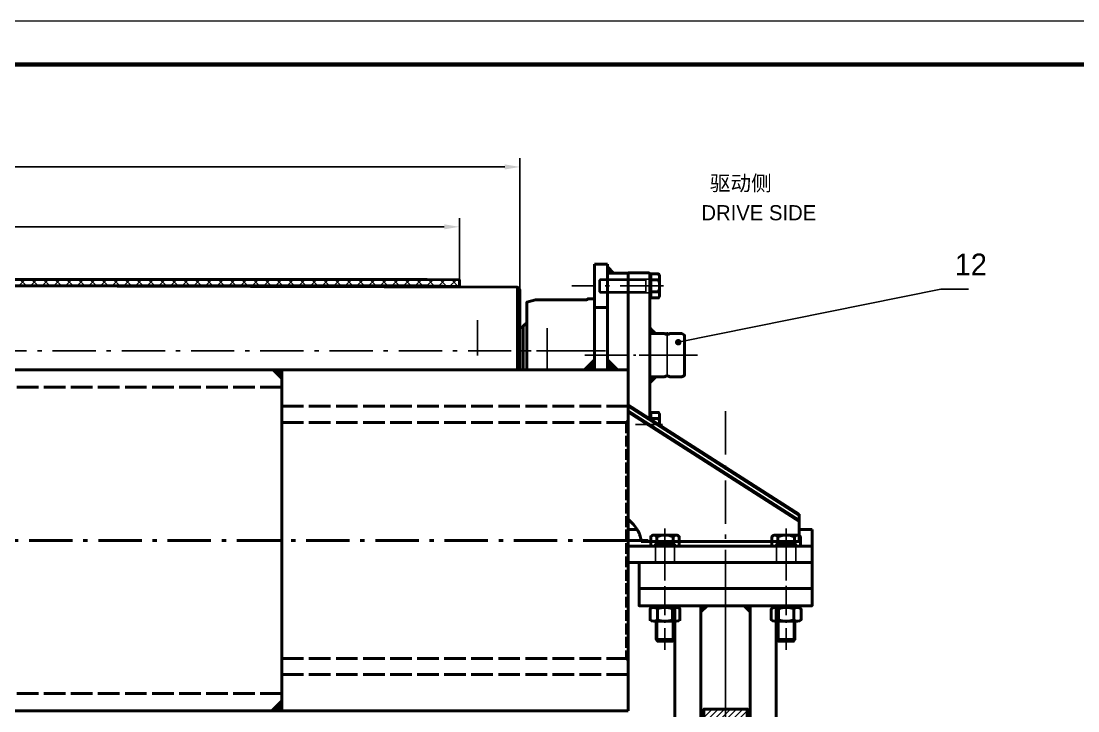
# Model space of a CAD drawing. Extents: x 0 to 5945, y 0 to 4205.
# Drawn here: x 1241 to 2461, y 3408 to 4205 of the extents above; entities that cross this region are included whole.
import ezdxf
from ezdxf.enums import TextEntityAlignment as Align

# ---------------------------------------------------------------- set-up
doc = ezdxf.new("R2010")
doc.units = 0
doc.header["$LTSCALE"] = 5
for name, pattern in [('CENTER', [16, 10, -2.5, 1, -2.5]), ('CENTER2', [8, 5, -1.25, 0.5, -1.25]), ('DASHED', [6.25, 5, -1.25]), ('DASHED2', [3.1, 2.5, -0.6])]:
    doc.linetypes.add(name, pattern=pattern)
doc.layers.get('0').update_dxf_attribs({"color": 4, "linetype": 'CONTINUOUS', "lineweight": 50})
doc.layers.get('Defpoints').update_dxf_attribs({"linetype": 'CONTINUOUS'})
for name, color, linetype, lineweight in [('1', 4, 'CONTINUOUS', 50), ('3', 7, 'DASHED', 25), ('3A', 7, 'DASHED2', 25), ('4', 7, 'CONTINUOUS', 25), ('5', 7, 'CONTINUOUS', 25), ('6', 3, 'CONTINUOUS', 35), ('7', 2, 'CENTER', 25), ('7A', 2, 'CENTER2', 25), ('8', 7, 'CONTINUOUS', 25), ('图框_外框', 130, 'CONTINUOUS', 20)]:
    doc.layers.add(name, color=color, linetype=linetype, lineweight=lineweight)
doc.layers.add('6文字层', color=3, linetype='CONTINUOUS')
doc.styles.add('H35', font='bgdx.shx', dxfattribs={"width": 0.7, "bigfont": 'bghzdx.shx'})
doc.styles.add('H5', font='bgdx.shx', dxfattribs={"width": 0.7, "bigfont": 'bghzdx.shx'})
doc.styles.get("Standard").update_dxf_attribs({"font": 'bgdx.shx', "bigfont": 'bghzdx.shx'})
doc.dimstyles.new('GEN-ISO', dxfattribs={"dimscale": 5, "dimtxt": 3.5, "dimasz": 3.5, "dimexe": 2, "dimexo": 0, "dimgap": 1.6, "dimtad": 1, "dimdec": 3, "dimzin": 9, "dimdsep": 46, "dimtxsty": 'Standard', "dimcen": 0, "dimclrd": 256, "dimclre": 256, "dimclrt": 3, "dimadec": 0, "dimazin": 2, "dimtp": 0.1, "dimtm": 0.1, "dimtfac": 0.71, "dimtdec": 3, "dimtmove": 0, "dimatfit": 3, "dimfxl": 0, "dimtzin": 9, "dimlwd": -1, "dimlwe": -1, "dimarcsym": 0})
doc.dimstyles.new('GEN-ISO$7', dxfattribs={"dimscale": 5, "dimtxt": 5, "dimasz": 1.5, "dimexe": 2, "dimexo": 0, "dimgap": 1.6, "dimtad": 1, "dimdec": 3, "dimzin": 9, "dimdsep": 46, "dimtxsty": 'Standard', "dimcen": 0, "dimclrd": 256, "dimclre": 256, "dimclrt": 4, "dimadec": 0, "dimazin": 2, "dimtp": 0.1, "dimtm": 0.1, "dimtfac": 0.71, "dimtdec": 3, "dimtmove": 0, "dimatfit": 3, "dimldrblk": 'DOT', "dimfxl": 0, "dimtzin": 9, "dimlwd": -1, "dimlwe": -1, "dimarcsym": 0})

# ---------------------------------------------------------------- blocks, each defined once
blk = doc.blocks.new('_Dot')
at = {"color": 0, "linetype": 'ByBlock', "lineweight": -2}
blk.add_line((-0.5, 0), (-1, 0), dxfattribs=at)
at = {"color": 0, "linetype": 'ByBlock', "const_width": 0.5}
blk.add_lwpolyline([(-0.25, 0, 1), (0.25, 0, 1)], format="xyb", close=True, dxfattribs=at)
blk = doc.blocks.new('*D7')
at = {"layer": '5'}
for p, q in [((576.8, 3894.6), (576.8, 4046.5)), ((1816.8, 3894.6), (1816.8, 4046.5)), ((1799.3, 4036.5), (594.3, 4036.5))]:
    blk.add_line(p, q, dxfattribs=at)
for points in [[(594.3, 4039.4), (594.3, 4033.6), (576.8, 4036.5)], [(1799.3, 4039.4), (1799.3, 4033.6), (1816.8, 4036.5)]]:
    blk.add_solid(points, dxfattribs=at)
at = {"layer": 'Defpoints', "color": 0}
for p in [(576.8, 4036.5), (576.8, 3894.6), (1816.8, 3894.6)]:
    blk.add_point(p, dxfattribs=at)
at = {"layer": '5', "color": 3, "insert": (1196.8, 4053.3), "char_height": 17.5, "attachment_point": 5}
blk.add_mtext('1240', dxfattribs=at)
blk = doc.blocks.new('*D19')
at = {"layer": '5'}
for p, q in [((646.8, 3907), (646.8, 3977.3)), ((1729.3, 3967.3), (664.3, 3967.3)), ((1746.8, 3907), (1746.8, 3977.3))]:
    blk.add_line(p, q, dxfattribs=at)
for points in [[(664.3, 3970.2), (664.3, 3964.4), (646.8, 3967.3)], [(1729.3, 3970.2), (1729.3, 3964.4), (1746.8, 3967.3)]]:
    blk.add_solid(points, dxfattribs=at)
at = {"layer": 'Defpoints', "color": 0}
for p in [(646.8, 3967.3), (646.8, 3907), (1746.8, 3907)]:
    blk.add_point(p, dxfattribs=at)
at = {"layer": '5', "color": 3, "insert": (1196.8, 3984.1), "char_height": 17.5, "attachment_point": 5}
blk.add_mtext('1100', dxfattribs=at)
blk = doc.blocks.new('riemen-V')
at = {"layer": '8'}
h = blk.add_hatch(dxfattribs=at)
h.set_pattern_fill('ANSI37', color=256, scale=3, style=0)
h.set_pattern_definition([(45, (-4165.338, 1228.833), (-6.735192, 6.735192), []), (135, (-4165.338, 1228.833), (-6.735192, -6.735192), [])])
h.paths.add_polyline_path([(0, -7.5), (-461.5, -7.5), (-512.6, -7.5), (-550, -7), (-550, 0.5), (-512.6, 0), (-461.5, 0), (0, 0), (461.5, 0), (512.6, 0), (550, 0.5), (550, -7), (512.6, -7.5), (461.5, -7.5)])
at = {"layer": '1', "flags": 128}
for points in [[(0, -7.5), (-461.5, -7.5), (-512.6, -7.5), (-550, -7), (-550, 0.5), (-512.6, 0), (-461.5, 0), (0, 0)], [(0, -7.5), (461.5, -7.5), (512.6, -7.5), (550, -7), (550, 0.5), (512.6, 0), (461.5, 0), (0, 0)]]:
    blk.add_lwpolyline(points, dxfattribs=at)
blk = doc.blocks.new('22107666-V1')
at = {"layer": '1'}
for p, q in [((149.5, -5.5), (153, -5.5)), ((149.5, -7.5), (149.5, -54.5))]:
    blk.add_line(p, q, dxfattribs=at)
at = {"layer": '7'}
for p, q in [((202, 2.8), (202, -37.9)), ((121.5, -6.1), (121.5, -59.5)), ((773, -32.5), (80.6, -32.5))]:
    blk.add_line(p, q, dxfattribs=at)
blk = doc.blocks.new('22107648-V1')
at = {"layer": '1'}
for p, q in [((203, 73.5), (203, -22)), ((200, 0), (200, 70.5)), ((200, -22), (200, 0))]:
    blk.add_line(p, q, dxfattribs=at)
blk.add_lwpolyline([(200, 51), (200, 70.5), (203, 73.5), (820, 75)], dxfattribs=at)
blk = doc.blocks.new('*X218')
at = {"layer": '8', "lineweight": 25}
for p, q in [((-1.6, -1.8), (-1.6, 0.2)), ((-1.2, 0.5), (-1.2, -1.8)), ((-0.9, -1.8), (-0.9, 0.9)), ((-0.5, 1.2), (-0.5, -1.8)), ((-0.2, -1.8), (-0.2, 1.6)), ((0.2, 1.9), (0.2, -1.8)), ((0.5, -1.8), (0.5, 2.3)), ((0.9, 2.6), (0.9, -1.8)), ((1.2, -1.8), (1.2, 3)), ((1.6, 3.3), (1.6, -1.8)), ((1.9, -1.8), (1.9, 3.7)), ((2.3, 4), (2.3, -1.8)), ((2.6, -1.8), (2.6, 4.4)), ((3, 4.7), (3, -1.8)), ((3.3, -1.8), (3.3, 5.1)), ((-3.3, -1.6), (-3.3, -1.8)), ((-3, -1.8), (-3, -1.2)), ((-2.6, -0.9), (-2.6, -1.8)), ((-2.3, -1.8), (-2.3, -0.5)), ((-1.9, -0.2), (-1.9, -1.8))]:
    blk.add_line(p, q, dxfattribs=at)
blk = doc.blocks.new('*X219')
at = {"layer": '8', "lineweight": 25}
for p, q in [((-3.3, 1.6), (-3.3, 1.8)), ((-3, 1.8), (-3, 1.2)), ((-2.6, 0.9), (-2.6, 1.8)), ((-2.3, 1.8), (-2.3, 0.5)), ((-1.9, 0.2), (-1.9, 1.8)), ((-1.6, 1.8), (-1.6, -0.2)), ((-1.2, -0.5), (-1.2, 1.8)), ((-0.9, 1.8), (-0.9, -0.9)), ((-0.5, -1.2), (-0.5, 1.8)), ((-0.2, 1.8), (-0.2, -1.6)), ((0.2, -1.9), (0.2, 1.8)), ((0.5, 1.8), (0.5, -2.3)), ((0.9, -2.6), (0.9, 1.8)), ((1.2, 1.8), (1.2, -3)), ((1.6, -3.3), (1.6, 1.8)), ((1.9, 1.8), (1.9, -3.7)), ((2.3, -4), (2.3, 1.8)), ((2.6, 1.8), (2.6, -4.4)), ((3, -4.7), (3, 1.8)), ((3.3, 1.8), (3.3, -5.1))]:
    blk.add_line(p, q, dxfattribs=at)
blk = doc.blocks.new('*X220')
at = {"layer": '8', "lineweight": 50}
for p, q in [((-3.3, 1.6), (-3.3, 1.8)), ((-3, 1.8), (-3, 1.2)), ((-2.6, 0.9), (-2.6, 1.8)), ((-2.3, 1.8), (-2.3, 0.5)), ((-1.9, 0.2), (-1.9, 1.8)), ((-1.6, 1.8), (-1.6, -0.2)), ((-1.2, -0.5), (-1.2, 1.8)), ((-0.9, 1.8), (-0.9, -0.9)), ((-0.5, -1.2), (-0.5, 1.8)), ((-0.2, 1.8), (-0.2, -1.6)), ((0.2, -1.9), (0.2, 1.8)), ((0.5, 1.8), (0.5, -2.3)), ((0.9, -2.6), (0.9, 1.8)), ((1.2, 1.8), (1.2, -3)), ((1.6, -3.3), (1.6, 1.8)), ((1.9, 1.8), (1.9, -3.7)), ((2.3, -4), (2.3, 1.8)), ((2.6, 1.8), (2.6, -4.4)), ((3, -4.7), (3, 1.8)), ((3.3, 1.8), (3.3, -5.1))]:
    blk.add_line(p, q, dxfattribs=at)
blk = doc.blocks.new('*X221')
at = {"layer": '8', "lineweight": 50}
for p, q in [((-1.6, -1.8), (-1.6, 0.2)), ((-1.2, 0.5), (-1.2, -1.8)), ((-0.9, -1.8), (-0.9, 0.9)), ((-0.5, 1.2), (-0.5, -1.8)), ((-0.2, -1.8), (-0.2, 1.6)), ((0.2, 1.9), (0.2, -1.8)), ((0.5, -1.8), (0.5, 2.3)), ((0.9, 2.6), (0.9, -1.8)), ((1.2, -1.8), (1.2, 3)), ((1.6, 3.3), (1.6, -1.8)), ((1.9, -1.8), (1.9, 3.7)), ((2.3, 4), (2.3, -1.8)), ((2.6, -1.8), (2.6, 4.4)), ((3, 4.7), (3, -1.8)), ((3.3, -1.8), (3.3, 5.1)), ((-3.3, -1.6), (-3.3, -1.8)), ((-3, -1.8), (-3, -1.2)), ((-2.6, -0.9), (-2.6, -1.8)), ((-2.3, -1.8), (-2.3, -0.5)), ((-1.9, -0.2), (-1.9, -1.8))]:
    blk.add_line(p, q, dxfattribs=at)
blk = doc.blocks.new('22107667-D1')
at = {"layer": '1'}
for p, q in [((-144, 87), (-142.7, 87)), ((-152.8, 81.9), (-144, 81.9)), ((-152.8, 68.1), (-144, 68.1)), ((-142.7, 63), (-144, 63)), ((-142.7, -37.1), (-149.8, -30)), ((-144, -73), (-142.7, -73)), ((-152.8, -78.1), (-144, -78.1))]:
    blk.add_line(p, q, dxfattribs=at)
at = {"layer": '1', "flags": 128}
for points in [[(-152.8, 88.9, 0.343172), (-152.8, 81.9, 0.171575), (-152.8, 68.1, 0.343172), (-152.8, 61.1)], [(-0.7, 32.3, -0.011083), (2, 30.2, -0.021756), (3.8, 28.6), (3.8, 0)], [(-142.7, -30), (-159.7, -30, 0.333349), (-165.7, -30), (-179.7, -30), (-182.7, -28.3), (-182.7, 18.3), (-179.7, 20), (-165.7, 20, 0.333349), (-159.7, 20), (-142.7, 20), (-142.7, -30)], [(-142.7, -30), (-159.7, -30, 0.333333), (-165.7, -30), (-179.7, -30), (-182.7, -28.3), (-182.7, 18.3), (-179.7, 20), (-165.7, 20, 0.333333), (-159.7, 20), (-142.7, 20), (-142.7, -30)]]:
    blk.add_lwpolyline(points, format="xyb", dxfattribs=at)
blk.add_lwpolyline([(-154, 86.8), (-152.8, 88.9), (-144, 88.9), (-144, 61.1), (-152.8, 61.1), (-154, 63.2), (-154, 86.8)], dxfattribs=at)
at = {"layer": '1'}
for points in [[(-142.7, -78.3), (-142.7, 89), (-141.7, 90), (-117.7, 90), (-117.7, 83)], [(-142.7, -76), (-142.7, -76), (-142.7, 66)], [(-0.7, 0), (-0.7, -22)], [(-154, -73.2), (-152.8, -71.1), (-144, -71.1), (-144, -79.1)], [(-154, -85.5), (-154, -73.2)]]:
    blk.add_lwpolyline(points, dxfattribs=at)
for points in [[(-78.7, 60), (-70.7, 60, 0.414214), (-69.7, 59), (-10.7, 59), (-0.7, 56.3), (-0.7, 46.3)], [(-78.7, 60), (-70.7, 60, 0.414214), (-69.7, 59), (-10.7, 59), (-0.7, 56.3), (-0.7, 0)], [(-152.8, -71.1, 0.343172), (-152.8, -78.1, 0.091365), (-154, -85.5, 0.343172)]]:
    blk.add_lwpolyline(points, format="xyb", dxfattribs=at)
at = {"layer": '4'}
for p, q in [((-142.7, 83), (-86.4, 83)), ((-138, 83), (-138, 67)), ((-138, 81.8), (-86.4, 81.8)), ((-86.4, 81.8), (-84, 81.8)), ((-85.2, 83), (-85.2, 67)), ((-142.7, 67), (-86.4, 67)), ((-138, 68.2), (-86.4, 68.2)), ((-86.4, 68.2), (-84, 68.2)), ((-142.7, 27.1), (-149.8, 20)), ((-142.7, 27.1), (-149.8, 20)), ((-142.7, -37.1), (-149.8, -30))]:
    blk.add_line(p, q, dxfattribs=at)
at = {"layer": '4', "flags": 128}
for points in [[(-86.4, 83), (-85.2, 83), (-84, 81.8)], [(-86.4, 67), (-85.2, 67), (-84, 68.2), (-84, 81.8)]]:
    blk.add_lwpolyline(points, dxfattribs=at)
at = {"layer": '7'}
for p, q in [((-162.7, 21.6), (-162.7, -31.8)), ((-162.7, 21.6), (-162.7, -31.8)), ((-63, 0), (-91.6, 0)), ((-11.7, 0), (-57.1, 0)), ((5.8, 0), (-5.8, 0)), ((-197.7, -5), (-63.7, -5))]:
    blk.add_line(p, q, dxfattribs=at)
at = {"layer": '7', "flags": 128}
for points in [[(-158.5, 75), (-115.8, 75), (-77.7, 75), (-52.7, 75)], [(-157.2, -85), (-126.3, -85), (-126.3, -85), (-126.3, -85)]]:
    blk.add_lwpolyline(points, dxfattribs=at)
at = {"layer": '8'}
for name, p in [('*X218', (-146.3, 21.8)), ('*X221', (-146.3, 21.8)), ('*X219', (-146.3, -31.8)), ('*X220', (-146.3, -31.8))]:
    blk.add_blockref(name, p, dxfattribs=at)
blk = doc.blocks.new('22107665-V1')
for name, p in [('22107667-D1', (-627.3, 0)), ('22107648-V1', (-820, 0)), ('22107666-V1', (-773, 32.5))]:
    blk.add_blockref(name, p)
blk = doc.blocks.new('*X168')
at = {"layer": '8', "lineweight": 50}
for p, q in [((4.64, 3.0625), (-1.5775, 3.0625)), ((-1.5775, 2.1875), (3.765, 2.1875)), ((2.89, 1.3125), (-1.5775, 1.3125)), ((-1.5775, 0.4375), (2.015, 0.4375)), ((1.14, -0.4375), (-1.5775, -0.4375)), ((-1.5775, -1.3125), (0.265, -1.3125)), ((-0.61, -2.1875), (-1.5775, -2.1875)), ((-1.5775, -3.0625), (-1.485, -3.0625))]:
    blk.add_line(p, q, dxfattribs=at)
blk = doc.blocks.new('*X169')
at = {"layer": '8', "lineweight": 50}
for p, q in [((1.5775, 3.0625), (-4.64, 3.0625)), ((-3.765, 2.1875), (1.5775, 2.1875)), ((1.5775, 1.3125), (-2.89, 1.3125)), ((-2.015, 0.4375), (1.5775, 0.4375)), ((1.5775, -0.4375), (-1.14, -0.4375)), ((-0.265, -1.3125), (1.5775, -1.3125)), ((1.5775, -2.1875), (0.61, -2.1875)), ((1.485, -3.0625), (1.5775, -3.0625))]:
    blk.add_line(p, q, dxfattribs=at)
blk = doc.blocks.new('*X170')
at = {"layer": '8', "lineweight": 50}
for p, q in [((4.64, 3.0625), (-1.5775, 3.0625)), ((-1.5775, 2.1875), (3.765, 2.1875)), ((2.89, 1.3125), (-1.5775, 1.3125)), ((-1.5775, 0.4375), (2.015, 0.4375)), ((1.14, -0.4375), (-1.5775, -0.4375)), ((-1.5775, -1.3125), (0.265, -1.3125)), ((-0.61, -2.1875), (-1.5775, -2.1875)), ((-1.5775, -3.0625), (-1.485, -3.0625))]:
    blk.add_line(p, q, dxfattribs=at)
blk = doc.blocks.new('*X171')
at = {"layer": '8', "lineweight": 50}
for p, q in [((1.5775, 3.0625), (-4.64, 3.0625)), ((-3.765, 2.1875), (1.5775, 2.1875)), ((1.5775, 1.3125), (-2.89, 1.3125)), ((-2.015, 0.4375), (1.5775, 0.4375)), ((1.5775, -0.4375), (-1.14, -0.4375)), ((-0.265, -1.3125), (1.5775, -1.3125)), ((1.5775, -2.1875), (0.61, -2.1875)), ((1.485, -3.0625), (1.5775, -3.0625))]:
    blk.add_line(p, q, dxfattribs=at)
blk = doc.blocks.new('22107578-Su')
at = {"layer": '8'}
h = blk.add_hatch(dxfattribs=at)
h.set_pattern_fill('ANSI31', color=256, scale=2, style=0)
h.set_pattern_definition([(45, (-716.588, -636.8144), (-4.49013, 4.49013), [])])
h.paths.add_polyline_path([(-28.5, -179.4), (-28.5, -158.5, -0.028346), (-29.4, -158.7, -0.019177), (-30.4, -158.9, -0.024265), (-33.1, -159, -0.05429), (-35.5, -158.8, 0.024532), (-36.7, -158.6, 0.020424), (-37.2, -158.5, 0.02473), (-37.7, -158.5, 0.063995), (-39.3, -158.9, -0.01351), (-39.8, -159, -0.018462), (-40.2, -159.2, -0.025373), (-40.6, -159.2, -0.034729), (-40.9, -159.2, -0.040341), (-41.4, -159.2, -0.036426), (-41.9, -159, -0.032777), (-42.4, -158.8, -0.029627), (-42.9, -158.5, 0.126034), (-44.8, -157.9, 0.03476), (-45.2, -157.9, 0.026299), (-45.7, -157.9, 0.01932), (-46.2, -158, 0.014751), (-46.9, -158.2, -0.068019), (-48.9, -158.5, -0.027277), (-49.5, -158.5, -0.019995), (-50.2, -158.4, -0.109188), (-50.3, -158.1, 0.050727), (-53.2, -157.6, 0.093559), (-58.5, -158.3), (-58.5, -178.4), (-57.5, -179.4)])
h.paths.add_polyline_path([(-28.5, -269.4), (-28.5, -239.4), (-57.5, -239.4), (-58.5, -240.4), (-58.5, -269.4)])
h.paths.add_polyline_path([(39.1, -159.2, -0.018759), (36.8, -159.1, -0.01419), (35.9, -158.9, -0.02094), (35, -158.8, 0.034073), (32.6, -158.3, 0.054997), (28.5, -158.3), (28.5, -179.4), (57.5, -179.4), (58.5, -178.4), (58.5, -159, -0.043056), (53.2, -159.2, -0.034942), (49.1, -158.8, -0.014576), (47.5, -158.4, 0.006783), (46.3, -158.2, 0.01254), (46.1, -158.1, 0.013226), (46, -158.1, 0.018185), (45.9, -158.1, 0.022711), (45.8, -158.1, 0.017623), (45.6, -158.1, 0.019623), (45.2, -158.2, 0.052233), (45.3, -158.5, -0.013898), (44.6, -158.7, -0.004482), (43.3, -159, -0.072676)])
h.paths.add_polyline_path([(58.5, -269.4), (58.5, -240.4), (57.5, -239.4), (28.5, -239.4), (28.5, -269.4)])
at = {"layer": '1'}
for p, q in [((-65.6, -20), (-58.5, -27.1)), ((-28.5, -27.1), (-21.4, -20)), ((21.4, -20), (28.5, -27.1)), ((65.6, -20), (58.5, -27.1))]:
    blk.add_line(p, q, dxfattribs=at)
at = {"layer": '1', "flags": 128}
blk.add_lwpolyline([(-100, 0), (100, 0), (100, -20), (-100, -20)], close=True, dxfattribs=at)
for points in [[(-58.5, -20), (-58.5, -179.4)], [(-28.5, -179.4), (-28.5, -20), (-58.5, -20)], [(28.5, -20), (28.5, -179.4)], [(58.5, -179.4), (58.5, -20), (28.5, -20)], [(-58.5, -178.4), (-57.5, -179.4), (-28.5, -179.4)], [(58.5, -178.4), (57.5, -179.4), (28.5, -179.4)], [(-58.5, -240.4), (-57.5, -239.4), (-28.5, -239.4)], [(-58.5, -239.4), (-58.5, -269.4), (-28.5, -269.4), (-28.5, -239.4)], [(58.5, -240.4), (57.5, -239.4), (28.5, -239.4)], [(28.5, -239.4), (28.5, -269.4), (58.5, -269.4), (58.5, -239.4)]]:
    blk.add_lwpolyline(points, dxfattribs=at)
at = {"layer": '4'}
for points in [[(-58.5, -158.3, -0.093559), (-53.2, -157.6, -0.050727), (-50.3, -158.1, 0.109188), (-50.2, -158.4, 0.019995), (-49.5, -158.5, 0.027277), (-48.9, -158.5, 0.067541), (-46.9, -158.2, -0.014338), (-46.2, -158, -0.019534), (-45.7, -157.9, -0.026763), (-45.2, -157.9, -0.03647), (-44.8, -157.9, -0.126034), (-42.9, -158.5, 0.029627), (-42.4, -158.8, 0.032777), (-41.9, -159, 0.036426), (-41.4, -159.2, 0.040341), (-40.9, -159.2, 0.034729), (-40.6, -159.2, 0.025373), (-40.2, -159.2, 0.018462), (-39.8, -159, 0.01351), (-39.3, -158.9, -0.063995), (-37.7, -158.5, -0.0259), (-37.2, -158.5, -0.019651), (-36.7, -158.6, -0.026198), (-35.4, -158.8, 0.052389), (-33.1, -159, 0.024265), (-30.4, -158.9, 0.019177), (-29.4, -158.7, 0.028346), (-28.5, -158.5)], [(28.5, -158.3, -0.054997), (32.6, -158.3, -0.034758), (35.1, -158.8, 0.019692), (35.9, -158.9, 0.01419), (36.8, -159.1, 0.018759), (39.1, -159.2, 0.072676), (43.3, -159, 0.004482), (44.6, -158.7, 0.013898), (45.3, -158.5, -0.052233), (45.2, -158.2, -0.019623), (45.6, -158.1, -0.016804), (45.8, -158.1, -0.02412), (45.9, -158.1, -0.019847), (46, -158.1, -0.012405), (46.1, -158.1, -0.01254), (46.3, -158.2, -0.006783), (47.5, -158.4, 0.014576), (49.1, -158.8, 0.034942), (53.2, -159.2, 0.043056), (58.5, -159)]]:
    blk.add_lwpolyline(points, format="xyb", dxfattribs=at)
at = {"layer": '7'}
for p, q in [((-70, 2.4), (-70, -25.1)), ((0, 7.5), (0, -275.9)), ((70, 2.9), (70, -24.7)), ((23.1, -174.4), (69.7, -174.4)), ((-60.1, -209.4), (-27, -209.4)), ((26.4, -209.4), (60.1, -209.4)), ((23.1, -244.4), (69.7, -244.4))]:
    blk.add_line(p, q, dxfattribs=at)
at = {"layer": '8'}
for name, p in [('*X169', (-60.1, -23.9)), ('*X168', (-26.9, -23.9)), ('*X171', (26.9, -23.9)), ('*X170', (60.1, -23.9))]:
    blk.add_blockref(name, p, dxfattribs=at)
blk = doc.blocks.new('*X187')
at = {"layer": '8', "lineweight": 25}
for p, q in [((-19.1, -1.5), (-14.3, 3.4)), ((-7.2, 3.4), (-14.6, -4)), ((-5.4, -1.9), (-0.2, 3.4)), ((6.9, 3.4), (1.8, -1.7)), ((7.9, -2.7), (14, 3.4)), ((16.9, -0.8), (13.3, -4.3))]:
    blk.add_line(p, q, dxfattribs=at)
blk = doc.blocks.new('*X188')
at = {"layer": '8', "lineweight": 25}
for p, q in [((-18.4, 0.7), (-13.6, -4)), ((-6.6, -4), (-13.6, 3)), ((-8.3, 4.7), (0.5, -4)), ((7.6, -4), (-2.3, 5.8)), ((4.8, 5.8), (14.6, -4)), ((21.7, -4), (13.6, 4.1))]:
    blk.add_line(p, q, dxfattribs=at)
blk = doc.blocks.new('*X189')
at = {"layer": '8', "lineweight": 25}
for p, q in [((-16.2, -5), (-25.6, 4.4)), ((-18.5, 4.4), (-9.1, -5)), ((-1.5, -5.6), (-11.5, 4.4)), ((-4.4, 4.4), (5.7, -5.7)), ((11.9, -4.8), (2.7, 4.4)), ((9.7, 4.4), (17.4, -3.3)), ((23.4, -2.2), (16.8, 4.4)), ((23.9, 4.4), (24.4, 3.9)), ((-25.6, -2.7), (-23.6, -4.7))]:
    blk.add_line(p, q, dxfattribs=at)
blk = doc.blocks.new('*X190')
at = {"layer": '8', "lineweight": 25}
for p, q in [((-19.7, 12.6), (5.3, -12.4)), ((12.4, -12.4), (-12.6, 12.6)), ((-5.5, 12.6), (19.5, -12.4)), ((25.2, -11), (1.5, 12.6)), ((8.6, 12.6), (25.2, -4)), ((25.2, 3.1), (15.7, 12.6)), ((22.8, 12.6), (25.2, 10.2)), ((-1.7, -12.4), (-24.8, 10.7)), ((-24.8, 3.6), (-8.8, -12.4)), ((-15.9, -12.4), (-24.8, -3.5)), ((-24.8, -10.5), (-23, -12.4))]:
    blk.add_line(p, q, dxfattribs=at)
blk = doc.blocks.new('*X191')
at = {"layer": '8', "lineweight": 25}
for p, q in [((-21.6, 4), (-13, -4.7)), ((-4.6, -6), (-14.6, 4)), ((-7.5, 4), (2.2, -5.7)), ((8.1, -4.5), (-0.4, 4)), ((6.6, 4), (13.3, -2.7)), ((17.9, -0.2), (13.7, 4))]:
    blk.add_line(p, q, dxfattribs=at)
blk = doc.blocks.new('*X192')
at = {"layer": '8', "lineweight": 25}
for p, q in [((-16, 5.2), (-17.3, 3.9)), ((-17.3, -3.1), (-10.9, 3.3)), ((-5.1, 2), (-10.5, -3.5)), ((-3.5, -3.5), (1.5, 1.5)), ((9.6, 2.5), (3.6, -3.5)), ((10.7, -3.5), (18.7, 4.6)), ((18.7, -2.5), (17.7, -3.5))]:
    blk.add_line(p, q, dxfattribs=at)
blk = doc.blocks.new('*X193')
at = {"layer": '8', "lineweight": 25}
for p, q in [((-10.6, -3.5), (-16, 1.8)), ((-11, 3.9), (-3.5, -3.5)), ((3.5, -3.5), (-5.4, 5.4)), ((1, 6.1), (10.6, -3.5)), ((17.7, -3.5), (8.6, 5.6)), ((18.8, 2.4), (24, -2.8)), ((-20, -1.2), (-17.7, -3.5))]:
    blk.add_line(p, q, dxfattribs=at)
blk = doc.blocks.new('*X194')
at = {"layer": '8', "lineweight": 25}
for p, q in [((-23.5, 2.3), (-19.5, -1.7)), ((-8.8, -5.4), (-17.7, 3.6)), ((-10.7, 3.6), (-1, -6.1)), ((5.4, -5.4), (-3.6, 3.6)), ((3.5, 3.6), (11.1, -4)), ((16.1, -2), (10.5, 3.6)), ((17.6, 3.6), (20.5, 0.7))]:
    blk.add_line(p, q, dxfattribs=at)
blk = doc.blocks.new('*X195')
at = {"layer": '8', "lineweight": 50}
for p, q in [((-4.2, 1.7), (4.2, 1.7)), ((4.2, 0), (-4.2, 0)), ((-4.2, -1.8), (4.2, -1.8))]:
    blk.add_line(p, q, dxfattribs=at)
blk = doc.blocks.new('*X196')
at = {"layer": '8', "lineweight": 50}
for p, q in [((-4.3, 1.7), (4.3, 1.7)), ((4.3, 0), (-4.3, 0)), ((-4.3, -1.8), (4.3, -1.8))]:
    blk.add_line(p, q, dxfattribs=at)
blk = doc.blocks.new('*X197')
at = {"layer": '8', "lineweight": 25}
for p, q in [((-12.2, -1.6), (-7.6, 3)), ((-1.1, 2.4), (-6.5, -2.9)), ((0.6, -2.9), (6.3, 2.8)), ((12.8, 2.2), (7.7, -2.9))]:
    blk.add_line(p, q, dxfattribs=at)
blk = doc.blocks.new('*X198')
at = {"layer": '8', "lineweight": 25}
for p, q in [((-11.8, -1.2), (-8, 2.6)), ((-0.9, 2.6), (-6.8, -3.3)), ((0.8, -2.7), (6.2, 2.6)), ((13.2, 2.6), (7.4, -3.2))]:
    blk.add_line(p, q, dxfattribs=at)
blk = doc.blocks.new('*X199')
at = {"layer": '8', "lineweight": 25}
for p, q in [((-23.5, 6.8), (-3.1, -13.6)), ((-19.5, 9.8), (-21, 11.3)), ((4, -13.6), (-18.5, 8.8)), ((-11.4, 8.8), (10.7, -13.3)), ((17, -12.5), (-6.8, 11.3)), ((0.2, 11.3), (22.9, -11.4)), ((26.5, -7.9), (7.3, 11.3)), ((16.9, 8.8), (26.5, -0.8)), ((26.5, 6.3), (22.5, 10.3)), ((-10.9, -12.9), (-23.5, -0.3)), ((-23.5, -7.4), (-19.4, -11.5))]:
    blk.add_line(p, q, dxfattribs=at)
blk = doc.blocks.new('*X200')
at = {"layer": '8', "lineweight": 25}
for p, q in [((-18.6, -4), (-27.6, 5)), ((-23.8, 8.2), (-9.1, -6.5)), ((-2, -6.5), (-14.7, 6.2)), ((-5.2, 3.8), (5.1, -6.5)), ((9.9, -4.2), (1.7, 3.9)), ((6.8, 5.9), (16.7, -4)), ((22.4, -2.6), (11.9, 7.9)), ((17.8, 9.1), (22.4, 4.5)), ((-27.6, -2.1), (-23.6, -6.1)), ((18.4, -5.6), (19.2, -6.5))]:
    blk.add_line(p, q, dxfattribs=at)
blk = doc.blocks.new('22107641-D')
at = {"layer": '1'}
for p, q in [((-7, 0), (43, 0)), ((43, -90), (-7, -90)), ((125.5, -180), (-89.5, -180)), ((93, -220), (-57, -220)), ((93, -620), (-57, -620)), ((125.5, -660), (-89.5, -660)), ((-49.5, -725), (85.5, -725)), ((-4.4, -905.3), (-4.4, -888)), ((40.4, -907.3), (40.4, -888)), ((-4.4, -925.8), (-4.4, -907.6)), ((40.4, -924.9), (40.4, -909.6)), ((-7, -940.6), (-3, -940.6)), ((-3, -943.1), (5.5, -943.1)), ((5.5, -940.6), (30.5, -940.6)), ((30.5, -943.1), (39, -943.1)), ((39, -940.6), (43, -940.6)), ((-3, -1030.6), (-7, -1030.6)), ((30.5, -1030.6), (5.5, -1030.6)), ((43, -1030.6), (39, -1030.6))]:
    blk.add_line(p, q, dxfattribs=at)
at = {"layer": '1', "flags": 128}
for points in [[(-7, -15), (-7, 25), (43, 25), (43, -15)], [(43, -75), (43, -115), (-7, -115), (-7, -75)], [(48, -888), (48, -828), (-12, -828), (-12, -888), (48, -888)], [(-3, -951.9), (-3, -938.1), (5.5, -938.1), (5.5, -948)], [(30.5, -948), (30.5, -938.1), (39, -938.1), (39, -951.9)], [(5.5, -1023.2), (5.5, -1033.1), (-3, -1033.1), (-3, -1019.2)], [(39, -1019.2), (39, -1033.1), (30.5, -1033.1), (30.5, -1023.2)], [(5.5, -1028.1), (-3, -1028.1), (-3, -1033.1), (5.5, -1033.1), (5.5, -1028.1)], [(39, -1028.1), (30.5, -1028.1), (30.5, -1033.1), (39, -1033.1), (39, -1028.1)]]:
    blk.add_lwpolyline(points, dxfattribs=at)
for points in [[(0, 0), (0, -9.3, -0.237715), (36, -9.3), (36, 0)], [(-4, -11.6, -0.299702), (40, -11.6), (40, -15), (-4, -15)]]:
    blk.add_lwpolyline(points, format="xyb", close=True, dxfattribs=at)
for points in [[(-4, -75), (-4, -78.4, 0.2997), (40, -78.4), (40, -75)], [(0, -80.7), (0, -90), (36, -90), (36, -80.7, -0.237717), (0, -80.7)], [(55.5, -900.5), (55.5, -889, 0.414214), (54.5, -888), (-18.5, -888, 0.414172), (-19.5, -889), (-19.5, -901.6)], [(43, -945.6), (43, -921.8, -0.198912), (43.9, -919.7), (54.6, -909, 0.198912), (55.5, -906.9), (55.5, -903.1)], [(-19.5, -905), (-19.5, -906.9, 0.198912), (-18.6, -909), (-7.9, -919.7, -0.198912), (-7, -921.8), (-7, -945.6)], [(-4, -955.6), (-4, -952.6, -0.302776), (40, -952.6), (40, -955.6), (-4, -955.6)], [(-4, -1015.6), (-4, -1018.6, 0.302776), (40, -1018.6), (40, -1015.6), (-4, -1015.6)], [(-7, -1025.6), (-7, -1052.4, 0.127017), (43, -1052.4), (43, -1025.6)]]:
    blk.add_lwpolyline(points, format="xyb", dxfattribs=at)
for points in [[(-89.5, -115), (125.5, -115), (125.5, -180), (125.5, -220), (93, -220), (93, -620), (125.5, -620), (125.5, -660), (125.5, -725), (85.5, -725), (85.5, -790), (58, -790), (53, -790), (53, -888), (-17, -888), (-17, -790), (-22, -790), (-49.5, -790), (-49.5, -725), (-89.5, -725), (-89.5, -660), (-89.5, -620), (-57, -620), (-57, -220), (-89.5, -220), (-89.5, -180)], [(58, -790), (-22, -790)]]:
    blk.add_lwpolyline(points, close=True, dxfattribs=at)
at = {"layer": '1'}
for centre, radius in [((18, -147.5), 30), ((18, -147.5), 19.5), ((18, -692.5), 30), ((18, -692.5), 19.5)]:
    blk.add_circle(centre, radius, dxfattribs=at)
at = {"layer": '4'}
for p, q in [((48, -888), (-12, -828)), ((-12, -888), (48, -828)), ((30.5, -1032.8), (30.5, -1025.8))]:
    blk.add_line(p, q, dxfattribs=at)
at = {"layer": '4', "flags": 128}
for points in [[(-7, -99), (-0.3, -99.3), (6.6, -99.6), (11.3, -99.3), (23.3, -100.8), (26, -99), (32.2, -99.3), (37.9, -96.9), (41.2, -97.5), (43, -95.4), (43, -90), (-7, -90), (-7, -99)], [(55.5, -900.5), (42.7, -907.7), (30.4, -905.6), (4.1, -902.9), (-11.4, -907.3), (-19.5, -901.6)], [(55.5, -903.1), (43.2, -910), (29.8, -907.9), (3.4, -905.4), (-11.8, -909.7), (-19.2, -905.3), (-19.5, -905)], [(-7, -925.8), (-4.3, -925.8), (-0.7, -926), (1.4, -926.7), (11.8, -929.4), (18.7, -931), (24.2, -929.7), (30.1, -927), (35.7, -925.1), (41, -924.9), (43, -924.9)]]:
    blk.add_lwpolyline(points, dxfattribs=at)
at = {"layer": '4'}
for centre in [(18, -147.5), (18, -692.5)]:
    blk.add_arc(centre, 21, 338.2091, 270, dxfattribs=at)
at = {"layer": '7', "flags": 128}
for points in [[(18, -90), (18, -115), (18, -1015.8), (18, -1040.8)], [(18, -1040.8), (18, -1015.8), (18, -115), (18, -90)], [(-28, -147.5), (-3, -147.5), (39, -147.5), (64, -147.5)], [(-28, -692.5), (-3, -692.5), (39, -692.5), (64, -692.5)]]:
    blk.add_lwpolyline(points, dxfattribs=at)
at = {"layer": '8'}
for name, p in [('*X190', (17.8, 12.4)), ('*X187', (19.1, -3.4)), ('*X188', (16.5, -11)), ('*X191', (20.8, -79)), ('*X192', (17.3, -86.5)), ('*X189', (18.6, -94.4)), ('*X200', (20.6, -934.1)), ('*X193', (16, -952.1)), ('*X198', (17.3, -943.2)), ('*X194', (19.5, -1019.2)), ('*X197', (17.7, -1027.7)), ('*X199', (16.5, -1041.9)), ('*X196', (1.3, -1030.2)), ('*X195', (34.8, -1030.2))]:
    blk.add_blockref(name, p, dxfattribs=at)
blk = doc.blocks.new('6kt-verschr-M20x110-V1')
at = {"layer": '1'}
for p, q in [((-13, 12.5), (13, 12.5)), ((-9.5, 10.7), (-9.5, 0)), ((9.5, 10.7), (9.5, 0)), ((-8.8, -72.5), (-8.8, -85.5)), ((8.8, -72.5), (8.8, -85.5)), ((13, -87), (-13, -87)), ((-10, -108), (10, -108))]:
    blk.add_line(p, q, dxfattribs=at)
at = {"layer": '1', "flags": 128}
blk.add_lwpolyline([(15, 0), (-16.5, 0), (-16.5, 10.7, -0.510795), (-9.5, 10.7, -0.18899), (9.5, 10.7, -0.510808), (16.5, 10.7), (16.5, 0)], format="xyb", close=True, dxfattribs=at)
for points in [[(-13, -71, 0.179455), (-17.3, -72.6), (-17.3, -85.4, 0.366725), (-8.8, -85.5, 0.173815), (8.8, -85.5, 0.366725), (17.3, -85.4), (17.3, -72.6, 0.179446), (13, -71)], [(13, -71, 0.174024), (8.8, -72.5, 0.173815), (-8.8, -72.5, 0.174015), (-13, -71)]]:
    blk.add_lwpolyline(points, format="xyb", dxfattribs=at)
blk.add_lwpolyline([(-15, -71), (15, -71), (15, -69), (-15, -69)], close=True, dxfattribs=at)
blk.add_lwpolyline([(-10, -87), (-10, -108), (-8.5, -110), (8.5, -110), (10, -108), (10, -87)], dxfattribs=at)
at = {"layer": '4'}
for p, q in [((-8.5, -110), (-8.5, -87)), ((8.5, -110), (8.5, -87))]:
    blk.add_line(p, q, dxfattribs=at)
at = {"layer": '7A', "flags": 128}
blk.add_lwpolyline([(0, -120), (0, -110), (0, -87), (0, 20.1)], dxfattribs=at)
blk = doc.blocks.new('22107563B1-S1')
at = {"layer": '1'}
for p, q in [((-706, 319), (-721, 319)), ((-721, 319), (-721, 197)), ((-706, 197), (-706, 319)), ((-745, 197), (-745, 308.9)), ((-745, 308.9), (-721, 308.9)), ((-728.1, 308.9), (-721, 315.9)), ((-721, 308.9), (-721, 197)), ((-721, 269), (-706, 269)), ((-721, 208.5), (-732.5, 197)), ((-721, 197), (-721, 208.5)), ((-706, 208.5), (-694.5, 197)), ((-706, 197), (-706, 208.5)), ((-721, 197), (-745, 197)), ((-732.5, 197), (-721, 197)), ((-721, 197), (-706, 197)), ((-694.5, 197), (-706, 197)), ((-942.5, 30.4), (-745, 156.8)), ((-942.5, 28.6), (-745, 155)), ((-942.5, 23.4), (-745, 149.8)), ((-745, 148), (-942.5, 21.7)), ((-745, 139.8), (-745, 148)), ((-745, 24.6), (-745, 139.8)), ((-942.5, 23.4), (-942.5, 30.4)), ((-957.5, -6.6), (-957.5, 12.6)), ((-957.5, 12.6), (-942.5, 12.6)), ((-942.5, 21.7), (-942.5, 23.4)), ((-942.5, 21.7), (-942.5, -1.4)), ((-755, 12.6), (-745, 12.6)), ((-745, -6.6), (-957.5, -6.6)), ((-957.5, -6.6), (-957.5, -25.5)), ((-942.5, -1.4), (-760, -1.4)), ((-957.5, -25.5), (-745, -25.5))]:
    blk.add_line(p, q, dxfattribs=at)
at = {"layer": '1', "lineweight": 50}
for p, q in [((-745, -197), (-745, 197)), ((-745, 197), (-345, 197)), ((-335, 197), (-345, 197)), ((-345, 197), (-345, 187)), ((-345, 187), (-335, 197)), ((-345, 197), (-345, -197)), ((-335, 197), (-345, 187)), ((345, 197), (-335, 197)), ((-345, -185.5), (-333.5, -197)), ((-345, -197), (-345, -185.5)), ((-345, -197), (-745, -197)), ((-333.5, -197), (-345, -197)), ((345, -197), (-345, -197))]:
    blk.add_line(p, q, dxfattribs=at)
at = {"layer": '1'}
blk.add_lwpolyline([(-757.5, -55.5), (-957.5, -55.5), (-957.5, -25.5), (-757.5, -25.5)], close=True, dxfattribs=at)
for centre, radius, start, end in [((-702.7, -22.6), 63.4, 131.8518, 139.9274), ((-715.5, -12), 46.8, 139.8499, 149.7471), ((-737, -2.4), 23, 169.5123, 177.4425), ((-733.7, -3), 26.4, 162.2696, 169.5043), ((-729.4, -4.4), 30.9, 155.7563, 162.2711), ((-724.3, -6.7), 36.5, 149.9325, 155.7634), ((-938.3, -4.9), 0.24, 133.4444, 141.6574), ((-938.3, -4.9), 0.165, 141.6112, 152.1337), ((-938.4, -4.9), 0.129, 152.3676, 158.5569), ((-938.4, -4.9), 0.113, 158.5682, 165.32), ((-938.4, -4.9), 0.101, 165.2644, 179.8782), ((-938.4, -4.9), 0.0751, 180.1888, 197.0822), ((-938.4, -4.9), 0.088, 196.9906, 204.5939), ((-938.4, -4.9), 0.104, 204.6049, 211.3974), ((-938.4, -4.8), 0.127, 211.3958, 217.3424), ((-938.4, -4.8), 0.158, 217.3335, 222.4791), ((-938.3, -4.8), 0.221, 222.6927, 230.9342), ((-937.9, -5.4), 0.851, 114.9464, 122.0206), ((-938.1, -5.1), 0.512, 122.2531, 127.2056), ((-938.2, -5), 0.352, 127.1532, 133.5058), ((-938.2, -4.7), 0.344, 230.8449, 236.9808), ((-938.1, -4.5), 0.521, 236.915, 241.5673), ((-938, -4.2), 0.902, 241.7861, 248.2577), ((-937.6, -6.1), 1.55, 110.3814, 115.111), ((-937.7, -3.5), 1.7, 248.0879, 252.3183), ((-937.3, -7), 2.6, 107.1101, 110.4669), ((-937.3, -2.3), 2.9, 252.2354, 255.1994), ((-936.6, -9.2), 4.86, 102.5231, 106.9603), ((-936.6, 0.2), 5.51, 255.3306, 259.209), ((-935, -16.5), 12.4, 97.5967, 102.382), ((-935, 8.8), 14.2, 259.328, 263.4726), ((-932.6, -33.9), 29.9, 95.2232, 97.8651), ((-932.6, 29), 34.6, 263.2363, 265.5128), ((-928.2, -86.8), 82.9, 89.5436, 94.9223), ((-928.2, 90.8), 96.5, 265.7714, 270.3927), ((-926.8, -86.8), 83, 85.0778, 90.4564), ((-926.8, 90.8), 96.5, 269.6073, 274.2285), ((-922.4, -33.9), 29.9, 82.1351, 84.777), ((-922.4, 29), 34.6, 274.4871, 276.7635), ((-920, -16.5), 12.4, 77.6183, 82.4035), ((-920, 8.8), 14.2, 276.5273, 280.6718), ((-918.4, -9.2), 4.86, 73.0399, 77.4771), ((-918.4, 0.2), 5.51, 280.7908, 284.6692), ((-917.7, -7), 2.6, 69.5332, 72.8901), ((-917.7, -2.3), 2.9, 284.8004, 287.7645), ((-917.4, -6.1), 1.55, 64.889, 69.6188), ((-917.3, -3.5), 1.7, 287.6816, 291.9121), ((-917.1, -5.4), 0.851, 57.9791, 65.0537), ((-917, -4.2), 0.902, 291.7422, 298.2142), ((-916.8, -5), 0.352, 46.4932, 52.8463), ((-916.9, -5.1), 0.512, 52.7938, 57.7466), ((-916.7, -4.9), 0.24, 38.341, 46.5546), ((-916.7, -4.8), 0.221, 309.0668, 317.3089), ((-916.9, -4.5), 0.521, 298.433, 303.0856), ((-916.8, -4.7), 0.344, 303.0197, 309.1561), ((-916.6, -4.9), 0.101, 0.1175, 14.7321), ((-916.6, -4.9), 0.113, 14.6765, 21.4288), ((-916.6, -4.9), 0.129, 21.4401, 27.6299), ((-916.7, -4.9), 0.165, 27.8638, 38.3872), ((-916.6, -4.8), 0.158, 317.5226, 322.6687), ((-916.6, -4.8), 0.127, 322.6597, 328.6069), ((-916.6, -4.9), 0.104, 328.6053, 335.3984), ((-916.6, -4.9), 0.088, 335.4094, 343.0134), ((-916.6, -4.9), 0.0751, 342.9219, 359.8162), ((-798.3, -4.9), 0.24, 133.4444, 141.6573), ((-798.3, -4.9), 0.165, 141.6111, 152.1336), ((-798.4, -4.9), 0.129, 152.3675, 158.5568), ((-798.4, -4.9), 0.113, 158.5681, 165.3199), ((-798.4, -4.9), 0.101, 165.2642, 179.8781), ((-798.4, -4.9), 0.0751, 180.189, 197.0823), ((-798.4, -4.9), 0.088, 196.9907, 204.594), ((-798.4, -4.9), 0.104, 204.6051, 211.3975), ((-798.4, -4.8), 0.127, 211.3959, 217.3425), ((-798.4, -4.8), 0.158, 217.3336, 222.4791), ((-798.3, -4.8), 0.221, 222.6928, 230.9343), ((-797.9, -5.4), 0.851, 114.9463, 122.0206), ((-798.1, -5.1), 0.512, 122.2531, 127.2056), ((-798.2, -5), 0.352, 127.1531, 133.5057), ((-798.2, -4.7), 0.344, 230.845, 236.9809), ((-798.1, -4.5), 0.521, 236.915, 241.5673), ((-798, -4.2), 0.902, 241.7861, 248.2577), ((-797.6, -6.1), 1.55, 110.3814, 115.111), ((-797.7, -3.5), 1.7, 248.0879, 252.3183), ((-797.3, -7), 2.6, 107.1101, 110.4669), ((-797.3, -2.3), 2.9, 252.2354, 255.1994), ((-796.6, -9.2), 4.86, 102.5231, 106.9603), ((-796.6, 0.2), 5.51, 255.3306, 259.209), ((-795, -16.5), 12.4, 97.5967, 102.382), ((-795, 8.8), 14.2, 259.328, 263.4726), ((-792.6, -33.9), 29.9, 95.2232, 97.8651), ((-792.6, 29), 34.6, 263.2363, 265.5128), ((-788.2, -86.8), 82.9, 89.5436, 94.9223), ((-788.2, 90.8), 96.5, 265.7714, 270.3927), ((-786.8, -86.8), 83, 85.0778, 90.4564), ((-786.8, 90.8), 96.5, 269.6073, 274.2285), ((-782.4, -33.9), 29.9, 82.1351, 84.777), ((-782.4, 29), 34.6, 274.4871, 276.7635), ((-780, -16.5), 12.4, 77.6183, 82.4035), ((-780, 8.8), 14.2, 276.5273, 280.6718), ((-778.4, -9.2), 4.86, 73.0399, 77.4771), ((-778.4, 0.2), 5.51, 280.7908, 284.6693), ((-777.7, -7), 2.6, 69.5332, 72.89), ((-777.7, -2.3), 2.9, 284.8004, 287.7645), ((-777.4, -6.1), 1.55, 64.889, 69.6188), ((-777.3, -3.5), 1.7, 287.6816, 291.9121), ((-777.1, -5.4), 0.851, 57.9791, 65.0536), ((-777, -4.2), 0.902, 291.7423, 298.2142), ((-776.8, -5), 0.352, 46.4932, 52.8462), ((-776.9, -5.1), 0.512, 52.7937, 57.7465), ((-776.7, -4.9), 0.24, 38.3409, 46.5545), ((-776.7, -4.8), 0.221, 309.0668, 317.309), ((-776.9, -4.5), 0.521, 298.433, 303.0856), ((-776.8, -4.7), 0.344, 303.0197, 309.1561), ((-776.6, -4.9), 0.101, 0.1174, 14.732), ((-776.6, -4.9), 0.113, 14.6764, 21.4287), ((-776.6, -4.9), 0.129, 21.44, 27.6298), ((-776.7, -4.9), 0.165, 27.8637, 38.3871), ((-776.6, -4.8), 0.158, 317.5227, 322.6688), ((-776.6, -4.8), 0.127, 322.6598, 328.607), ((-776.6, -4.9), 0.104, 328.6054, 335.3985), ((-776.6, -4.9), 0.088, 335.4096, 343.0135), ((-776.6, -4.9), 0.0751, 342.922, 359.8164)]:
    blk.add_arc(centre, radius, start, end, dxfattribs=at)
at = {"layer": '3', "lineweight": 50}
for p, q in [((-345, 177), (345, 177)), ((-745, 154.9), (-345, 154.9)), ((-745, 138.4), (-745, 154.9)), ((-345, 154.9), (-345, 136.4)), ((-743, 136.4), (-745, 138.4)), ((-345, 136.4), (-743, 136.4)), ((-743, -136.4), (-745, -138.4)), ((-745, -138.4), (-745, -154.9)), ((-345, -136.4), (-743, -136.4)), ((-345, -154.9), (-345, -136.4)), ((-745, -154.9), (-345, -154.9)), ((-345, -177), (345, -177))]:
    blk.add_line(p, q, dxfattribs=at)
at = {"layer": '3'}
for p, q in [((-938.5, -25.5), (-938.5, -6.6)), ((-916.5, -6.6), (-916.5, -25.5)), ((-798.5, -25.5), (-798.5, -6.6)), ((-776.5, -6.6), (-776.5, -25.5))]:
    blk.add_line(p, q, dxfattribs=at)
at = {"layer": '3A', "lineweight": 50}
blk.add_line((-743, 136.4), (-743, -136.4), dxfattribs=at)
at = {"layer": '7'}
for p, q in [((-857.5, 149.2), (-857.5, -476.3)), ((-927.5, -6.6), (-927.5, -3.8)), ((-927.5, -25.5), (-927.5, -6.6)), ((-787.5, -6.6), (-787.5, -25.5))]:
    blk.add_line(p, q, dxfattribs=at)
at = {"layer": '7', "lineweight": 50}
for p, q in [((-768, 0), (-743, 0)), ((-743, 0), (770, 0))]:
    blk.add_line(p, q, dxfattribs=at)
at = {"layer": '7A'}
blk.add_line((-825, 214), (-706, 214), dxfattribs=at)
at = {"layer": '8', "lineweight": 50}
for p, q in [((-726.6, 310.3), (-721, 310.3)), ((-721, 312.1), (-724.8, 312.1)), ((-723.1, 313.8), (-721, 313.8)), ((-721, 315.6), (-721.3, 315.6)), ((-721, 208.2), (-721.3, 208.2)), ((-706, 208.2), (-705.7, 208.2)), ((-721, 197.7), (-731.8, 197.7)), ((-730, 199.5), (-721, 199.5)), ((-721, 201.2), (-728.3, 201.2)), ((-726.5, 203), (-721, 203)), ((-721, 204.7), (-724.8, 204.7)), ((-723, 206.5), (-721, 206.5)), ((-704, 206.5), (-706, 206.5)), ((-706, 204.7), (-702.2, 204.7)), ((-700.5, 203), (-706, 203)), ((-706, 201.2), (-698.7, 201.2)), ((-697, 199.5), (-706, 199.5)), ((-706, 197.7), (-695.2, 197.7)), ((-336, 196), (-345, 196)), ((-345, 194.2), (-337.8, 194.2)), ((-339.5, 192.5), (-345, 192.5)), ((-345, 190.7), (-341.3, 190.7)), ((-343, 189), (-345, 189)), ((-345, 187.2), (-344.8, 187.2)), ((-345, -185.8), (-344.7, -185.8)), ((-343, -187.5), (-345, -187.5)), ((-345, -189.3), (-341.2, -189.3)), ((-339.5, -191), (-345, -191)), ((-345, -192.8), (-337.7, -192.8)), ((-336, -194.5), (-345, -194.5)), ((-345, -196.3), (-334.2, -196.3))]:
    blk.add_line(p, q, dxfattribs=at)
for name, p in [('22107665-V1', (0, 219)), ('6kt-verschr-M20x110-V1', (-927.5, -6.5)), ('6kt-verschr-M20x110-V1', (-787.5, -6.5)), ('22107641-D', (-875.5, -220))]:
    blk.add_blockref(name, p)
at = {"xscale": -1, "rotation": 180}
blk.add_blockref('riemen-V', (0, 294), dxfattribs=at)
at = {"xscale": -1}
blk.add_blockref('22107578-Su', (-857.5, -55.5), dxfattribs=at)
blk = doc.blocks.new('A0')
at = {"layer": '图框_外框', "color": 5}
blk.add_line((1189, 841), (0, 841), dxfattribs=at)
at = {"layer": '图框_外框', "color": 7, "const_width": 1}
blk.add_lwpolyline([(25, 10), (1179, 10), (1179, 831), (25, 831)], close=True, dxfattribs=at)
at = {"layer": '图框_外框', "width": 0.7}
for tag, height, style, p in [('修改', 3.5, 'H35', (33.1, 828.35)), ('图号', 5, 'H5', (72.18, 826))]:
    blk.add_attdef(tag, text='', height=height, rotation=180, dxfattribs=dict(at, style=style)).set_placement(p, align=Align.MIDDLE_CENTER)

msp = doc.modelspace()

# ---------------------------------------------------------------- block references
at = {"lineweight": 0, "xscale": 5, "yscale": 5, "zscale": 5}
msp.add_blockref('A0', (0, 0), dxfattribs=at)
at = {"xscale": -1}
msp.add_blockref('22107563B1-S1', (1196.7995, 3605), dxfattribs=at)

# ---------------------------------------------------------------- texts
at = {"layer": '5', "color": 4, "insert": (2318.9974, 3911.419), "char_height": 25, "attachment_point": 7}
msp.add_mtext('12\\C3;\\H0.7x;', dxfattribs=at)
at = {"layer": '6', "lineweight": 35}
msp.add_text('DRIVE SIDE', height=17.5, dxfattribs=at).set_placement((2026.3699, 3969.598), align=Align.BOTTOM_LEFT)
at = {"layer": '6文字层', "color": 1, "insert": (2036.0272, 4026.5143), "char_height": 17.5, "width": 281.344603, "attachment_point": 1}
msp.add_mtext('{\\fSimSun|b0|i0|c134|p54;驱动侧}', dxfattribs=at)

# ---------------------------------------------------------------- dimensions: what is measured, and where the dimension line sits
at = {"layer": '5'}
for base, p1, p2, override, picture, middle in [((576.8001, 4036.5174), (1816.7992, 3894.5574), (576.8001, 3894.5574), {"dimdec": 1, "dimpost": '<>'}, '*D7', (1196.7996, 4053.2691)), ((646.8003, 3967.3227), (1746.7989, 3907.0155), (646.8003, 3907.0155), {"dimdec": 2, "dimpost": '<>'}, '*D19', (1196.7996, 3984.0727))]:
    dim = msp.add_linear_dim(base=base, p1=p1, p2=p2, angle=180, dimstyle='GEN-ISO', override=override, dxfattribs=at)
    dim.commit()
    dim.dimension.update_dxf_attribs({"geometry": picture, "text_midpoint": middle})

# ---------------------------------------------------------------- leaders
at = {"layer": '5', "annotation_type": 0, "has_hookline": 1, "hookline_direction": 0, "text_width": 24.0015}
msp.add_leader([(1999.6207, 3833.9584), (2302.9974, 3895.419)], dimstyle='GEN-ISO$7', dxfattribs=at)

doc.saveas('drawing.dxf')
